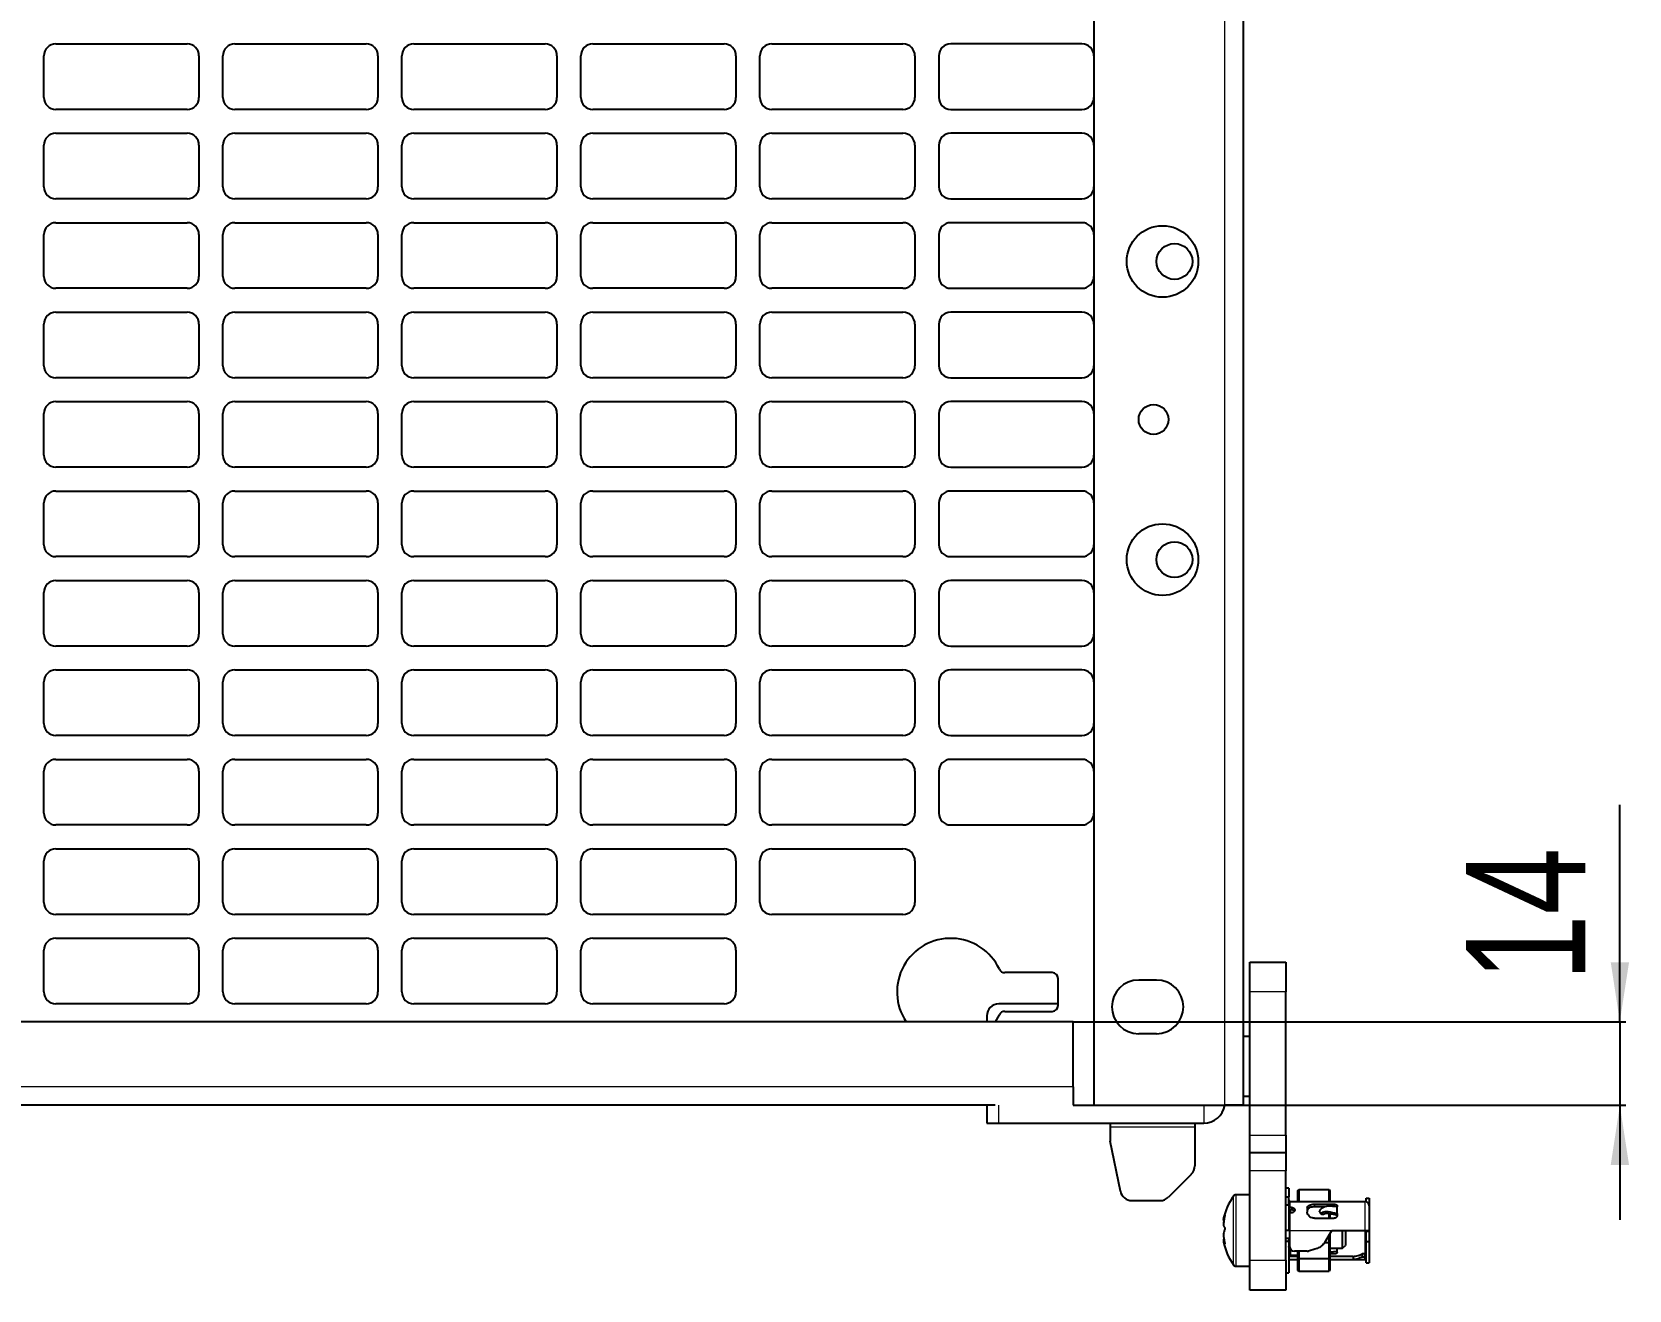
# Model space of a CAD drawing. Header units: millimetres. Extents: x -431 to 638, y -14 to 1990.
# Drawn here: x 370.8 to 638.5, y 128.2 to 339.2 of the extents above; entities that cross this region are included whole.
import ezdxf

# ---------------------------------------------------------------- set-up
doc = ezdxf.new("R2010")
doc.units = ezdxf.units.MM
doc.layers.add('FORMAT', color=7, linetype='Continuous')
doc.styles.add('SLDTEXTSTYLE0', font='TXT', dxfattribs={"width": 0.75})
doc.dimstyles.new('SLDDIMSTYLE1', dxfattribs={"dimtxt": 20, "dimasz": 10, "dimexe": 0, "dimexo": 0.0625, "dimgap": 5, "dimtad": 2, "dimdec": 1, "dimrnd": 1e-09, "dimzin": 12, "dimdsep": 46, "dimtxsty": 'SLDTEXTSTYLE0', "dimsah": 1, "dimcen": 0.09, "dimadec": 0, "dimazin": 3, "dimtfac": 1, "dimtmove": 0, "dimatfit": 0, "dimfxl": 0, "dimfrac": 2, "dimtolj": 1, "dimtzin": 12, "dimarcsym": 0})

# ---------------------------------------------------------------- blocks, each defined once
blk = doc.blocks.new('_D_8')
at = {"layer": 'FORMAT'}
for p, q in [((636.92, 173.15), (636.92, 209.55)), ((545.28, 173.15), (637.92, 173.15)), ((636.92, 173.15), (636.92, 159.15)), ((545.28, 159.15), (637.92, 159.15)), ((636.92, 159.15), (636.92, 139.92))]:
    blk.add_line(p, q, dxfattribs=at)
for points in [[(636.92, 173.15), (638.46, 183.15), (635.39, 183.15)], [(636.92, 159.15), (635.39, 149.15), (638.46, 149.15)]]:
    blk.add_solid(points, dxfattribs=at)
at = {"layer": 'FORMAT', "insert": (611.14, 180), "char_height": 20, "attachment_point": 1, "rotation": 90, "style": 'SLDTEXTSTYLE0'}
blk.add_mtext('14', dxfattribs=at)

msp = doc.modelspace()

# ---------------------------------------------------------------- linework, layer by layer
at = {"color": 7, "linetype": 'Continuous', "lineweight": 25}
for p, q in [((573.77, 1842.16), (573.77, 159.16)), ((548.77, 1812.96), (548.77, 159.16)), ((372.77, 328.16), (372.77, 335.16)), ((374.77, 337.16), (396.77, 337.16)), ((398.77, 335.16), (398.77, 328.16)), ((402.77, 328.16), (402.77, 335.16)), ((404.77, 337.16), (426.77, 337.16)), ((428.77, 335.16), (428.77, 328.16)), ((432.77, 328.16), (432.77, 335.16)), ((434.77, 337.16), (456.77, 337.16)), ((458.77, 335.16), (458.77, 328.16)), ((462.77, 328.16), (462.77, 335.16)), ((464.77, 337.16), (486.77, 337.16)), ((488.77, 335.16), (488.77, 328.16)), ((492.77, 328.16), (492.77, 335.16)), ((494.77, 337.16), (516.77, 337.16)), ((518.77, 335.16), (518.77, 328.16)), ((522.77, 335.16), (522.77, 328.16)), ((546.77, 337.16), (524.77, 337.16)), ((396.77, 326.16), (374.77, 326.16)), ((426.77, 326.16), (404.77, 326.16)), ((456.77, 326.16), (434.77, 326.16)), ((486.77, 326.16), (464.77, 326.16)), ((516.77, 326.16), (494.77, 326.16)), ((524.77, 326.16), (546.77, 326.16)), ((374.77, 322.16), (396.77, 322.16)), ((404.77, 322.16), (426.77, 322.16)), ((434.77, 322.16), (456.77, 322.16)), ((464.77, 322.16), (486.77, 322.16)), ((494.77, 322.16), (516.77, 322.16)), ((546.77, 322.16), (524.77, 322.16)), ((372.77, 313.16), (372.77, 320.16)), ((398.77, 320.16), (398.77, 313.16)), ((402.77, 313.16), (402.77, 320.16)), ((428.77, 320.16), (428.77, 313.16)), ((432.77, 313.16), (432.77, 320.16)), ((458.77, 320.16), (458.77, 313.16)), ((462.77, 313.16), (462.77, 320.16)), ((488.77, 320.16), (488.77, 313.16)), ((492.77, 313.16), (492.77, 320.16)), ((518.77, 320.16), (518.77, 313.16)), ((522.77, 320.16), (522.77, 313.16)), ((396.77, 311.16), (374.77, 311.16)), ((426.77, 311.16), (404.77, 311.16)), ((456.77, 311.16), (434.77, 311.16)), ((486.77, 311.16), (464.77, 311.16)), ((516.77, 311.16), (494.77, 311.16)), ((524.77, 311.16), (546.77, 311.16)), ((374.77, 307.16), (396.77, 307.16)), ((404.77, 307.16), (426.77, 307.16)), ((434.77, 307.16), (456.77, 307.16)), ((464.77, 307.16), (486.77, 307.16)), ((494.77, 307.16), (516.77, 307.16)), ((546.77, 307.16), (524.77, 307.16)), ((372.77, 298.16), (372.77, 305.16)), ((398.77, 305.16), (398.77, 298.16)), ((402.77, 298.16), (402.77, 305.16)), ((428.77, 305.16), (428.77, 298.16)), ((432.77, 298.16), (432.77, 305.16)), ((458.77, 305.16), (458.77, 298.16)), ((462.77, 298.16), (462.77, 305.16)), ((488.77, 305.16), (488.77, 298.16)), ((492.77, 298.16), (492.77, 305.16)), ((518.77, 305.16), (518.77, 298.16)), ((522.77, 305.16), (522.77, 298.16)), ((396.77, 296.16), (374.77, 296.16)), ((426.77, 296.16), (404.77, 296.16)), ((456.77, 296.16), (434.77, 296.16)), ((486.77, 296.16), (464.77, 296.16)), ((516.77, 296.16), (494.77, 296.16)), ((524.77, 296.16), (546.77, 296.16)), ((374.77, 292.16), (396.77, 292.16)), ((404.77, 292.16), (426.77, 292.16)), ((434.77, 292.16), (456.77, 292.16)), ((464.77, 292.16), (486.77, 292.16)), ((494.77, 292.16), (516.77, 292.16)), ((546.77, 292.16), (524.77, 292.16)), ((372.77, 283.16), (372.77, 290.16)), ((398.77, 290.16), (398.77, 283.16)), ((402.77, 283.16), (402.77, 290.16)), ((428.77, 290.16), (428.77, 283.16)), ((432.77, 283.16), (432.77, 290.16)), ((458.77, 290.16), (458.77, 283.16)), ((462.77, 283.16), (462.77, 290.16)), ((488.77, 290.16), (488.77, 283.16)), ((492.77, 283.16), (492.77, 290.16)), ((518.77, 290.16), (518.77, 283.16)), ((522.77, 290.16), (522.77, 283.16)), ((396.77, 281.16), (374.77, 281.16)), ((426.77, 281.16), (404.77, 281.16)), ((456.77, 281.16), (434.77, 281.16)), ((486.77, 281.16), (464.77, 281.16)), ((516.77, 281.16), (494.77, 281.16)), ((524.77, 281.16), (546.77, 281.16)), ((374.77, 277.16), (396.77, 277.16)), ((404.77, 277.16), (426.77, 277.16)), ((434.77, 277.16), (456.77, 277.16)), ((464.77, 277.16), (486.77, 277.16)), ((494.77, 277.16), (516.77, 277.16)), ((546.77, 277.16), (524.77, 277.16)), ((372.77, 268.16), (372.77, 275.16)), ((398.77, 275.16), (398.77, 268.16)), ((402.77, 268.16), (402.77, 275.16)), ((428.77, 275.16), (428.77, 268.16)), ((432.77, 268.16), (432.77, 275.16)), ((458.77, 275.16), (458.77, 268.16)), ((462.77, 268.16), (462.77, 275.16)), ((488.77, 275.16), (488.77, 268.16)), ((492.77, 268.16), (492.77, 275.16)), ((518.77, 275.16), (518.77, 268.16)), ((522.77, 275.16), (522.77, 268.16)), ((396.77, 266.16), (374.77, 266.16)), ((426.77, 266.16), (404.77, 266.16)), ((456.77, 266.16), (434.77, 266.16)), ((486.77, 266.16), (464.77, 266.16)), ((516.77, 266.16), (494.77, 266.16)), ((524.77, 266.16), (546.77, 266.16)), ((372.77, 253.16), (372.77, 260.16)), ((374.77, 262.16), (396.77, 262.16)), ((398.77, 260.16), (398.77, 253.16)), ((402.77, 253.16), (402.77, 260.16)), ((404.77, 262.16), (426.77, 262.16)), ((428.77, 260.16), (428.77, 253.16)), ((432.77, 253.16), (432.77, 260.16)), ((434.77, 262.16), (456.77, 262.16)), ((458.77, 260.16), (458.77, 253.16)), ((462.77, 253.16), (462.77, 260.16)), ((464.77, 262.16), (486.77, 262.16)), ((488.77, 260.16), (488.77, 253.16)), ((492.77, 253.16), (492.77, 260.16)), ((494.77, 262.16), (516.77, 262.16)), ((518.77, 260.16), (518.77, 253.16)), ((522.77, 260.16), (522.77, 253.16)), ((546.77, 262.16), (524.77, 262.16)), ((396.77, 251.16), (374.77, 251.16)), ((426.77, 251.16), (404.77, 251.16)), ((456.77, 251.16), (434.77, 251.16)), ((486.77, 251.16), (464.77, 251.16)), ((516.77, 251.16), (494.77, 251.16)), ((524.77, 251.16), (546.77, 251.16)), ((374.77, 247.16), (396.77, 247.16)), ((404.77, 247.16), (426.77, 247.16)), ((434.77, 247.16), (456.77, 247.16)), ((464.77, 247.16), (486.77, 247.16)), ((494.77, 247.16), (516.77, 247.16)), ((546.77, 247.16), (524.77, 247.16)), ((372.77, 238.16), (372.77, 245.16)), ((398.77, 245.16), (398.77, 238.16)), ((402.77, 238.16), (402.77, 245.16)), ((428.77, 245.16), (428.77, 238.16)), ((432.77, 238.16), (432.77, 245.16)), ((458.77, 245.16), (458.77, 238.16)), ((462.77, 238.16), (462.77, 245.16)), ((488.77, 245.16), (488.77, 238.16)), ((492.77, 238.16), (492.77, 245.16)), ((518.77, 245.16), (518.77, 238.16)), ((522.77, 245.16), (522.77, 238.16)), ((396.77, 236.16), (374.77, 236.16)), ((426.77, 236.16), (404.77, 236.16)), ((456.77, 236.16), (434.77, 236.16)), ((486.77, 236.16), (464.77, 236.16)), ((516.77, 236.16), (494.77, 236.16)), ((524.77, 236.16), (546.77, 236.16)), ((374.77, 232.16), (396.77, 232.16)), ((404.77, 232.16), (426.77, 232.16)), ((434.77, 232.16), (456.77, 232.16)), ((464.77, 232.16), (486.77, 232.16)), ((494.77, 232.16), (516.77, 232.16)), ((546.77, 232.16), (524.77, 232.16)), ((372.77, 223.16), (372.77, 230.16)), ((398.77, 230.16), (398.77, 223.16)), ((402.77, 223.16), (402.77, 230.16)), ((428.77, 230.16), (428.77, 223.16)), ((432.77, 223.16), (432.77, 230.16)), ((458.77, 230.16), (458.77, 223.16)), ((462.77, 223.16), (462.77, 230.16)), ((488.77, 230.16), (488.77, 223.16)), ((492.77, 223.16), (492.77, 230.16)), ((518.77, 230.16), (518.77, 223.16)), ((522.77, 230.16), (522.77, 223.16)), ((396.77, 221.16), (374.77, 221.16)), ((426.77, 221.16), (404.77, 221.16)), ((456.77, 221.16), (434.77, 221.16)), ((486.77, 221.16), (464.77, 221.16)), ((516.77, 221.16), (494.77, 221.16)), ((524.77, 221.16), (546.77, 221.16)), ((374.77, 217.16), (396.77, 217.16)), ((404.77, 217.16), (426.77, 217.16)), ((434.77, 217.16), (456.77, 217.16)), ((464.77, 217.16), (486.77, 217.16)), ((494.77, 217.16), (516.77, 217.16)), ((546.77, 217.16), (524.77, 217.16)), ((372.77, 208.16), (372.77, 215.16)), ((398.77, 215.16), (398.77, 208.16)), ((402.77, 208.16), (402.77, 215.16)), ((428.77, 215.16), (428.77, 208.16)), ((432.77, 208.16), (432.77, 215.16)), ((458.77, 215.16), (458.77, 208.16)), ((462.77, 208.16), (462.77, 215.16)), ((488.77, 215.16), (488.77, 208.16)), ((492.77, 208.16), (492.77, 215.16)), ((518.77, 215.16), (518.77, 208.16)), ((522.77, 215.16), (522.77, 208.16)), ((396.77, 206.16), (374.77, 206.16)), ((426.77, 206.16), (404.77, 206.16)), ((456.77, 206.16), (434.77, 206.16)), ((486.77, 206.16), (464.77, 206.16)), ((516.77, 206.16), (494.77, 206.16)), ((524.77, 206.16), (546.77, 206.16)), ((374.77, 202.16), (396.77, 202.16)), ((404.77, 202.16), (426.77, 202.16)), ((434.77, 202.16), (456.77, 202.16)), ((464.77, 202.16), (486.77, 202.16)), ((494.77, 202.16), (516.77, 202.16)), ((372.77, 193.16), (372.77, 200.16)), ((398.77, 200.16), (398.77, 193.16)), ((402.77, 193.16), (402.77, 200.16)), ((428.77, 200.16), (428.77, 193.16)), ((432.77, 193.16), (432.77, 200.16)), ((458.77, 200.16), (458.77, 193.16)), ((462.77, 193.16), (462.77, 200.16)), ((488.77, 200.16), (488.77, 193.16)), ((492.77, 193.16), (492.77, 200.16)), ((518.77, 200.16), (518.77, 193.16)), ((396.77, 191.16), (374.77, 191.16)), ((426.77, 191.16), (404.77, 191.16)), ((456.77, 191.16), (434.77, 191.16)), ((486.77, 191.16), (464.77, 191.16)), ((516.77, 191.16), (494.77, 191.16)), ((372.77, 178.16), (372.77, 185.16)), ((374.77, 187.16), (396.77, 187.16)), ((398.77, 185.16), (398.77, 178.16)), ((402.77, 178.16), (402.77, 185.16)), ((404.77, 187.16), (426.77, 187.16)), ((428.77, 185.16), (428.77, 178.16)), ((432.77, 178.16), (432.77, 185.16)), ((434.77, 187.16), (456.77, 187.16)), ((458.77, 185.16), (458.77, 178.16)), ((462.77, 178.16), (462.77, 185.16)), ((464.77, 187.16), (486.77, 187.16)), ((488.77, 185.16), (488.77, 178.16)), ((574.92, 183.16), (580.92, 183.16)), ((574.92, 178.16), (574.92, 183.16)), ((580.92, 183.16), (580.92, 178.16)), ((541.77, 181.4), (533.83, 181.4)), ((542.77, 175.9), (542.77, 180.4)), ((559.27, 180.16), (556.27, 180.16)), ((574.92, 154.16), (574.92, 178.16)), ((580.92, 154.16), (580.92, 178.16)), ((396.77, 176.16), (374.77, 176.16)), ((426.77, 176.16), (404.77, 176.16)), ((456.77, 176.16), (434.77, 176.16)), ((486.77, 176.16), (464.77, 176.16)), ((530.82, 174.16), (530.82, 173.15)), ((532.26, 173.15), (532.92, 174.32)), ((542.77, 176.16), (532.82, 176.16)), ((533.83, 174.9), (541.77, 174.9)), ((545.27, 173.15), (316.27, 173.15)), ((545.27, 162.25), (545.27, 173.15)), ((559.27, 171.16), (556.27, 171.16)), ((574.92, 170.66), (573.77, 170.66)), ((545.27, 162.25), (545.27, 159.15)), ((573.77, 160.66), (574.92, 160.66)), ((532.2, 159.15), (328.85, 159.15)), ((530.82, 159.15), (530.82, 156.16)), ((545.27, 159.16), (548.77, 159.16)), ((548.77, 159.16), (570.67, 159.16)), ((573.77, 159.16), (570.67, 159.16)), ((530.82, 156.16), (532.82, 156.16)), ((532.82, 156.16), (567.17, 156.16)), ((551.52, 156.16), (551.52, 155.56)), ((551.52, 155.56), (551.52, 153.16)), ((565.67, 156.16), (565.67, 155.56)), ((565.67, 155.56), (565.67, 148.99)), ((553.2, 144.77), (551.52, 153.16)), ((574.92, 151.16), (574.92, 154.16)), ((580.92, 154.16), (580.92, 151.16)), ((580.92, 151.16), (574.92, 151.16)), ((574.92, 148.16), (574.92, 151.16)), ((580.92, 151.16), (580.92, 148.16)), ((565.09, 147.57), (561.26, 143.75)), ((574.92, 133.16), (574.92, 148.16)), ((580.92, 133.16), (580.92, 148.16)), ((581.42, 145.26), (580.92, 145.26)), ((581.42, 145.26), (581.42, 143.79)), ((582.92, 144.87), (583.12, 145)), ((582.92, 143.01), (582.92, 144.87)), ((583.12, 145), (583.12, 143.01)), ((583.12, 145), (588.21, 145)), ((588.21, 143.01), (588.21, 145)), ((588.21, 145), (588.32, 144.78)), ((588.32, 144.78), (588.32, 143.01)), ((555.16, 143.16), (559.85, 143.16)), ((574.92, 144.16), (572.6, 144.16)), ((580.92, 143.79), (581.42, 143.79)), ((580.92, 142.48), (581.42, 142.48)), ((581.42, 142.48), (581.42, 143.79)), ((581.42, 142.48), (581.42, 138.16)), ((581.62, 143.01), (592.22, 143.01)), ((581.87, 142.01), (581.62, 142.01)), ((584.52, 141.91), (584.52, 141.23)), ((585.72, 142.55), (589.02, 142.55)), ((587.44, 142.1), (585.72, 142.1)), ((589.52, 142.32), (589.52, 142.11)), ((589.52, 140.98), (589.52, 142.11)), ((592.22, 143.01), (594.22, 143.01)), ((594.42, 143.59), (594.92, 143.59)), ((594.42, 142.98), (594.42, 143.59)), ((594.92, 143.59), (594.92, 142.31)), ((594.92, 142.31), (594.92, 138.16)), ((570.5, 140.01), (570.53, 140.01)), ((581.72, 141.16), (581.47, 141.16)), ((581.87, 141.61), (581.62, 141.61)), ((581.87, 141.11), (581.62, 141.11)), ((581.72, 141.11), (581.72, 141.61)), ((582.42, 141.65), (582.42, 141.53)), ((585.72, 140.21), (589.02, 140.21)), ((586.6, 141.35), (586.6, 141.38)), ((586.64, 141.21), (586.87, 140.92)), ((588.21, 140.21), (588.21, 140.98)), ((588.32, 140.93), (588.32, 140.21)), ((589.52, 140.98), (589.52, 140.65)), ((581.42, 138.16), (580.92, 138.16)), ((580.92, 136.85), (581.42, 136.85)), ((581.42, 138.16), (581.62, 138.16)), ((581.42, 136.85), (581.42, 136.32)), ((581.42, 136.72), (581.62, 136.71)), ((581.62, 135.41), (581.62, 138.16)), ((587.47, 136.16), (588.62, 138.16)), ((588.21, 136.16), (588.21, 137.44)), ((588.32, 137.64), (588.32, 136.16)), ((588.62, 138.16), (594.22, 138.16)), ((590.42, 135.16), (590.42, 138.16)), ((590.92, 138.16), (590.92, 135.66)), ((594.22, 138.16), (594.92, 138.16)), ((594.42, 138.03), (594.42, 138.16)), ((594.42, 138.03), (594.92, 138.03)), ((594.42, 136.33), (594.42, 138.03)), ((594.92, 138.16), (594.92, 138.03)), ((594.92, 138.03), (594.92, 136.33)), ((581.42, 136.32), (580.92, 136.32)), ((581.42, 136.32), (581.42, 131.06)), ((581.42, 135.16), (581.67, 135.16)), ((581.72, 134.71), (581.62, 134.71)), ((581.72, 134.01), (581.72, 135.04)), ((581.72, 134.01), (582.92, 134.01)), ((584.53, 134.66), (582.37, 134.66)), ((582.92, 133.48), (582.92, 134.66)), ((583.12, 134.66), (583.12, 133.47)), ((587.47, 136.16), (588.21, 136.16)), ((588.21, 133.47), (588.21, 136.16)), ((588.32, 136.16), (588.21, 136.16)), ((588.32, 136.16), (588.32, 133.49)), ((588.32, 135.16), (590.42, 135.16)), ((589.52, 134.62), (588.32, 134.5)), ((589.02, 134.22), (588.32, 134.22)), ((589.52, 134.62), (589.52, 135.16)), ((589.52, 134.45), (589.52, 134.62)), ((590.42, 135.16), (590.92, 135.66)), ((593.72, 134.22), (593.72, 133.76)), ((594.22, 134.22), (593.72, 134.22)), ((594.22, 133.76), (594.22, 134.22)), ((594.42, 136.33), (594.92, 136.33)), ((594.42, 132.73), (594.42, 136.33)), ((594.92, 136.33), (594.92, 132.73)), ((572.6, 132.16), (574.92, 132.16)), ((574.92, 128.16), (574.92, 133.16)), ((580.92, 133.16), (580.92, 128.16)), ((582.92, 133.81), (581.62, 133.81)), ((581.62, 133.31), (582.92, 133.31)), ((583.12, 133.47), (582.92, 133.48)), ((582.92, 131.45), (582.92, 133.48)), ((583.12, 131.32), (582.92, 131.45)), ((583.12, 133.47), (588.21, 133.47)), ((583.12, 133.47), (583.12, 131.32)), ((583.12, 131.32), (588.21, 131.32)), ((588.32, 133.49), (588.21, 133.47)), ((588.21, 131.32), (588.21, 133.47)), ((588.32, 131.54), (588.21, 131.32)), ((592.22, 133.81), (588.32, 133.81)), ((588.32, 133.49), (588.32, 131.54)), ((588.32, 133.31), (592.22, 133.31)), ((592.22, 133.81), (592.22, 133.31)), ((592.22, 133.31), (594.22, 133.31)), ((593.72, 133.76), (594.22, 133.76)), ((594.42, 132.73), (594.92, 132.73)), ((580.92, 131.06), (581.42, 131.06)), ((580.92, 128.16), (574.92, 128.16))]:
    msp.add_line(p, q, dxfattribs=at)
at = {"color": 8, "linetype": 'Continuous', "lineweight": 18}
for p, q in [((570.67, 1812.96), (570.67, 159.16)), ((580.92, 178.16), (574.92, 178.16)), ((545.27, 162.25), (316.27, 162.25)), ((532.82, 156.16), (532.82, 159.15)), ((567.17, 159.16), (567.17, 156.16)), ((551.52, 155.56), (565.67, 155.56)), ((574.92, 154.16), (580.92, 154.16)), ((580.92, 148.16), (574.92, 148.16)), ((572.16, 132.39), (572.16, 143.93)), ((572.6, 132.16), (572.6, 144.16)), ((581.62, 143.01), (581.62, 142.01)), ((581.87, 141.61), (581.87, 142.01)), ((585.72, 142.55), (585.72, 142.1)), ((589.02, 142.1), (589.02, 142.55)), ((594.22, 138.16), (594.22, 143.01)), ((581.62, 141.11), (581.62, 138.16)), ((581.62, 138.16), (588.62, 138.16)), ((594.22, 134.41), (594.22, 138.16)), ((581.62, 134.71), (581.62, 133.81)), ((574.92, 133.16), (580.92, 133.16))]:
    msp.add_line(p, q, dxfattribs=at)
at = {"color": 7, "linetype": 'Continuous', "lineweight": 25, "flags": 128}
for points in [[(581.42, 141.63), (581.49, 141.62), (581.62, 141.61)], [(581.42, 141.23), (581.43, 141.21), (581.44, 141.19), (581.46, 141.17), (581.48, 141.15), (581.51, 141.13), (581.55, 141.12), (581.59, 141.11), (581.62, 141.11)], [(581.72, 141.28), (581.68, 141.2), (581.67, 141.16)], [(581.42, 134.68), (581.49, 134.7), (581.62, 134.71)], [(581.42, 133.78), (581.49, 133.8), (581.62, 133.81)], [(594.22, 133.31), (594.36, 133.32), (594.42, 133.34)]]:
    msp.add_lwpolyline(points, dxfattribs=at)
at = {"color": 7, "linetype": 'Continuous', "lineweight": 25}
for centre, radius in [((560.27, 300.66), 6), ((562.27, 300.66), 3), ((558.77, 274.16), 2.5), ((560.27, 250.66), 6), ((562.27, 250.66), 3)]:
    msp.add_circle(centre, radius, dxfattribs=at)
for centre, radius, start, end in [((374.77, 335.16), 2, 90, 180), ((396.77, 335.16), 2, 0, 90), ((404.77, 335.16), 2, 90, 180), ((426.77, 335.16), 2, 0, 90), ((434.77, 335.16), 2, 90, 180), ((456.77, 335.16), 2, 0, 90), ((464.77, 335.16), 2, 90, 180), ((486.77, 335.16), 2, 0, 90), ((494.77, 335.16), 2, 90, 180), ((516.77, 335.16), 2, 0, 90), ((524.77, 335.16), 2, 90, 180), ((546.77, 335.16), 2, 0, 90), ((374.77, 328.16), 2, 180, 270), ((396.77, 328.16), 2, 270, 0), ((404.77, 328.16), 2, 180, 270), ((426.77, 328.16), 2, 270, 0), ((434.77, 328.16), 2, 180, 270), ((456.77, 328.16), 2, 270, 0), ((464.77, 328.16), 2, 180, 270), ((486.77, 328.16), 2, 270, 0), ((494.77, 328.16), 2, 180, 270), ((516.77, 328.16), 2, 270, 0), ((524.77, 328.16), 2, 180, 270), ((546.77, 328.16), 2, 270, 0), ((374.77, 320.16), 2, 90, 180), ((396.77, 320.16), 2, 0, 90), ((404.77, 320.16), 2, 90, 180), ((426.77, 320.16), 2, 0, 90), ((434.77, 320.16), 2, 90, 180), ((456.77, 320.16), 2, 0, 90), ((464.77, 320.16), 2, 90, 180), ((486.77, 320.16), 2, 0, 90), ((494.77, 320.16), 2, 90, 180), ((516.77, 320.16), 2, 0, 90), ((524.77, 320.16), 2, 90, 180), ((546.77, 320.16), 2, 0, 90), ((374.77, 313.16), 2, 180, 270), ((396.77, 313.16), 2, 270, 0), ((404.77, 313.16), 2, 180, 270), ((426.77, 313.16), 2, 270, 0), ((434.77, 313.16), 2, 180, 270), ((456.77, 313.16), 2, 270, 0), ((464.77, 313.16), 2, 180, 270), ((486.77, 313.16), 2, 270, 0), ((494.77, 313.16), 2, 180, 270), ((516.77, 313.16), 2, 270, 0), ((524.77, 313.16), 2, 180, 270), ((546.77, 313.16), 2, 270, 0), ((374.77, 305.16), 2, 90, 180), ((396.77, 305.16), 2, 0, 90), ((404.77, 305.16), 2, 90, 180), ((426.77, 305.16), 2, 0, 90), ((434.77, 305.16), 2, 90, 180), ((456.77, 305.16), 2, 0, 90), ((464.77, 305.16), 2, 90, 180), ((486.77, 305.16), 2, 0, 90), ((494.77, 305.16), 2, 90, 180), ((516.77, 305.16), 2, 0, 90), ((524.77, 305.16), 2, 90, 180), ((546.77, 305.16), 2, 0, 90), ((374.77, 298.16), 2, 180, 270), ((396.77, 298.16), 2, 270, 0), ((404.77, 298.16), 2, 180, 270), ((426.77, 298.16), 2, 270, 0), ((434.77, 298.16), 2, 180, 270), ((456.77, 298.16), 2, 270, 0), ((464.77, 298.16), 2, 180, 270), ((486.77, 298.16), 2, 270, 0), ((494.77, 298.16), 2, 180, 270), ((516.77, 298.16), 2, 270, 0), ((524.77, 298.16), 2, 180, 270), ((546.77, 298.16), 2, 270, 0), ((374.77, 290.16), 2, 90, 180), ((396.77, 290.16), 2, 0, 90), ((404.77, 290.16), 2, 90, 180), ((426.77, 290.16), 2, 0, 90), ((434.77, 290.16), 2, 90, 180), ((456.77, 290.16), 2, 0, 90), ((464.77, 290.16), 2, 90, 180), ((486.77, 290.16), 2, 0, 90), ((494.77, 290.16), 2, 90, 180), ((516.77, 290.16), 2, 0, 90), ((524.77, 290.16), 2, 90, 180), ((546.77, 290.16), 2, 0, 90), ((374.77, 283.16), 2, 180, 270), ((396.77, 283.16), 2, 270, 0), ((404.77, 283.16), 2, 180, 270), ((426.77, 283.16), 2, 270, 0), ((434.77, 283.16), 2, 180, 270), ((456.77, 283.16), 2, 270, 0), ((464.77, 283.16), 2, 180, 270), ((486.77, 283.16), 2, 270, 0), ((494.77, 283.16), 2, 180, 270), ((516.77, 283.16), 2, 270, 0), ((524.77, 283.16), 2, 180, 270), ((546.77, 283.16), 2, 270, 0), ((374.77, 275.16), 2, 90, 180), ((396.77, 275.16), 2, 0, 90), ((404.77, 275.16), 2, 90, 180), ((426.77, 275.16), 2, 0, 90), ((434.77, 275.16), 2, 90, 180), ((456.77, 275.16), 2, 0, 90), ((464.77, 275.16), 2, 90, 180), ((486.77, 275.16), 2, 0, 90), ((494.77, 275.16), 2, 90, 180), ((516.77, 275.16), 2, 0, 90), ((524.77, 275.16), 2, 90, 180), ((546.77, 275.16), 2, 0, 90), ((374.77, 268.16), 2, 180, 270), ((396.77, 268.16), 2, 270, 0), ((404.77, 268.16), 2, 180, 270), ((426.77, 268.16), 2, 270, 0), ((434.77, 268.16), 2, 180, 270), ((456.77, 268.16), 2, 270, 0), ((464.77, 268.16), 2, 180, 270), ((486.77, 268.16), 2, 270, 0), ((494.77, 268.16), 2, 180, 270), ((516.77, 268.16), 2, 270, 0), ((524.77, 268.16), 2, 180, 270), ((546.77, 268.16), 2, 270, 0), ((374.77, 260.16), 2, 90, 180), ((396.77, 260.16), 2, 0, 90), ((404.77, 260.16), 2, 90, 180), ((426.77, 260.16), 2, 0, 90), ((434.77, 260.16), 2, 90, 180), ((456.77, 260.16), 2, 0, 90), ((464.77, 260.16), 2, 90, 180), ((486.77, 260.16), 2, 0, 90), ((494.77, 260.16), 2, 90, 180), ((516.77, 260.16), 2, 0, 90), ((524.77, 260.16), 2, 90, 180), ((546.77, 260.16), 2, 0, 90), ((374.77, 253.16), 2, 180, 270), ((396.77, 253.16), 2, 270, 0), ((404.77, 253.16), 2, 180, 270), ((426.77, 253.16), 2, 270, 0), ((434.77, 253.16), 2, 180, 270), ((456.77, 253.16), 2, 270, 0), ((464.77, 253.16), 2, 180, 270), ((486.77, 253.16), 2, 270, 0), ((494.77, 253.16), 2, 180, 270), ((516.77, 253.16), 2, 270, 0), ((524.77, 253.16), 2, 180, 270), ((546.77, 253.16), 2, 270, 0), ((374.77, 245.16), 2, 90, 180), ((396.77, 245.16), 2, 0, 90), ((404.77, 245.16), 2, 90, 180), ((426.77, 245.16), 2, 0, 90), ((434.77, 245.16), 2, 90, 180), ((456.77, 245.16), 2, 0, 90), ((464.77, 245.16), 2, 90, 180), ((486.77, 245.16), 2, 0, 90), ((494.77, 245.16), 2, 90, 180), ((516.77, 245.16), 2, 0, 90), ((524.77, 245.16), 2, 90, 180), ((546.77, 245.16), 2, 0, 90), ((374.77, 238.16), 2, 180, 270), ((396.77, 238.16), 2, 270, 0), ((404.77, 238.16), 2, 180, 270), ((426.77, 238.16), 2, 270, 0), ((434.77, 238.16), 2, 180, 270), ((456.77, 238.16), 2, 270, 0), ((464.77, 238.16), 2, 180, 270), ((486.77, 238.16), 2, 270, 0), ((494.77, 238.16), 2, 180, 270), ((516.77, 238.16), 2, 270, 0), ((524.77, 238.16), 2, 180, 270), ((546.77, 238.16), 2, 270, 0), ((374.77, 230.16), 2, 90, 180), ((396.77, 230.16), 2, 0, 90), ((404.77, 230.16), 2, 90, 180), ((426.77, 230.16), 2, 0, 90), ((434.77, 230.16), 2, 90, 180), ((456.77, 230.16), 2, 0, 90), ((464.77, 230.16), 2, 90, 180), ((486.77, 230.16), 2, 0, 90), ((494.77, 230.16), 2, 90, 180), ((516.77, 230.16), 2, 0, 90), ((524.77, 230.16), 2, 90, 180), ((546.77, 230.16), 2, 0, 90), ((374.77, 223.16), 2, 180, 270), ((396.77, 223.16), 2, 270, 0), ((404.77, 223.16), 2, 180, 270), ((426.77, 223.16), 2, 270, 0), ((434.77, 223.16), 2, 180, 270), ((456.77, 223.16), 2, 270, 0), ((464.77, 223.16), 2, 180, 270), ((486.77, 223.16), 2, 270, 0), ((494.77, 223.16), 2, 180, 270), ((516.77, 223.16), 2, 270, 0), ((524.77, 223.16), 2, 180, 270), ((546.77, 223.16), 2, 270, 0), ((374.77, 215.16), 2, 90, 180), ((396.77, 215.16), 2, 0, 90), ((404.77, 215.16), 2, 90, 180), ((426.77, 215.16), 2, 0, 90), ((434.77, 215.16), 2, 90, 180), ((456.77, 215.16), 2, 0, 90), ((464.77, 215.16), 2, 90, 180), ((486.77, 215.16), 2, 0, 90), ((494.77, 215.16), 2, 90, 180), ((516.77, 215.16), 2, 0, 90), ((524.77, 215.16), 2, 90, 180), ((546.77, 215.16), 2, 0, 90), ((374.77, 208.16), 2, 180, 270), ((396.77, 208.16), 2, 270, 0), ((404.77, 208.16), 2, 180, 270), ((426.77, 208.16), 2, 270, 0), ((434.77, 208.16), 2, 180, 270), ((456.77, 208.16), 2, 270, 0), ((464.77, 208.16), 2, 180, 270), ((486.77, 208.16), 2, 270, 0), ((494.77, 208.16), 2, 180, 270), ((516.77, 208.16), 2, 270, 0), ((524.77, 208.16), 2, 180, 270), ((546.77, 208.16), 2, 270, 0), ((374.77, 200.16), 2, 90, 180), ((396.77, 200.16), 2, 0, 90), ((404.77, 200.16), 2, 90, 180), ((426.77, 200.16), 2, 0, 90), ((434.77, 200.16), 2, 90, 180), ((456.77, 200.16), 2, 0, 90), ((464.77, 200.16), 2, 90, 180), ((486.77, 200.16), 2, 0, 90), ((494.77, 200.16), 2, 90, 180), ((516.77, 200.16), 2, 0, 90), ((374.77, 193.16), 2, 180, 270), ((396.77, 193.16), 2, 270, 0), ((404.77, 193.16), 2, 180, 270), ((426.77, 193.16), 2, 270, 0), ((434.77, 193.16), 2, 180, 270), ((456.77, 193.16), 2, 270, 0), ((464.77, 193.16), 2, 180, 270), ((486.77, 193.16), 2, 270, 0), ((494.77, 193.16), 2, 180, 270), ((516.77, 193.16), 2, 270, 0), ((374.77, 185.16), 2, 90, 180), ((396.77, 185.16), 2, 0, 90), ((404.77, 185.16), 2, 90, 180), ((426.77, 185.16), 2, 0, 90), ((434.77, 185.16), 2, 90, 180), ((456.77, 185.16), 2, 0, 90), ((464.77, 185.16), 2, 90, 180), ((486.77, 185.16), 2, 0, 90), ((524.77, 178.15), 9, 25.1507, 213.749), ((533.83, 182.4), 1, 205.1507, 270), ((541.77, 180.4), 1, 0, 90), ((556.27, 175.66), 4.5, 90, 270), ((559.27, 175.66), 4.5, 270, 90), ((374.77, 178.16), 2, 180, 270), ((396.77, 178.16), 2, 270, 0), ((404.77, 178.16), 2, 180, 270), ((426.77, 178.16), 2, 270, 0), ((434.77, 178.16), 2, 180, 270), ((456.77, 178.16), 2, 270, 0), ((464.77, 178.16), 2, 180, 270), ((486.77, 178.16), 2, 270, 0), ((532.82, 174.16), 2, 90, 180), ((533.83, 173.9), 1, 90, 154.8493), ((541.77, 175.9), 1, 270, 0), ((567.17, 159.76), 3.6, 270, 350.4059), ((563.67, 148.99), 2, 315, 0), ((555.16, 145.16), 2, 191.3099, 270), ((559.85, 145.16), 2, 270, 315), ((580.32, 138.16), 10, 144.7485, 168.9879), ((572.6, 143.62), 0.54, 90, 144.7485), ((581.62, 143.21), 0.2, 180, 270), ((581.61, 142.19), 0.183, 187.3339, 275.8124), ((594.22, 142.31), 0.7, 360, 90), ((580.32, 138.16), 10, 191.0195, 215.2515), ((581.52, 135.08), 0.0996, 125.5332, 176.0721), ((582.37, 135.41), 0.75, 180, 270), ((584.53, 135.41), 0.75, 270, 285.0484), ((594.22, 134.01), 0.2, 270, 360), ((572.6, 132.7), 0.54, 215.2515, 270), ((581.62, 133.11), 0.2, 90, 180)]:
    msp.add_arc(centre, radius, start, end, dxfattribs=at)
for points, knots in [([(581.87, 142.01), (581.94, 142), (582.06, 142), (582.22, 141.94), (582.35, 141.85), (582.41, 141.75), (582.42, 141.68), (582.42, 141.65)], [0, 0, 0, 0, 0.214393, 0.428789, 0.643061, 0.856854, 1, 1, 1, 1]), ([(584.52, 141.91), (584.54, 141.99), (584.56, 142.16), (584.76, 142.35), (585.06, 142.48), (585.4, 142.55), (585.63, 142.55), (585.72, 142.55)], [0, 0, 0, 0, 0.2128333, 0.4258501, 0.6355415, 0.8465873, 1, 1, 1, 1]), ([(585.72, 142.1), (585.59, 142.1), (585.32, 142.09), (584.96, 141.99), (584.69, 141.84), (584.55, 141.65), (584.53, 141.5), (584.52, 141.44)], [0, 0, 0, 0, 0.2128745, 0.4257668, 0.6379374, 0.8473525, 1, 1, 1, 1]), ([(587, 141.89), (586.95, 141.86), (586.85, 141.81), (586.73, 141.7), (586.64, 141.56), (586.6, 141.46), (586.6, 141.4), (586.6, 141.38)], [0, 0, 0, 0, 0.225867, 0.451734, 0.677598, 0.903479, 1, 1, 1, 1]), ([(589.52, 142.11), (589.03, 142.17), (588.35, 142.26), (587.46, 142.15), (587.16, 141.98), (587, 141.89)], [0, 0, 0, 0, 0.5876932, 0.7908183, 1, 1, 1, 1]), ([(589.02, 142.55), (589.08, 142.55), (589.19, 142.55), (589.34, 142.51), (589.46, 142.45), (589.52, 142.39), (589.52, 142.34), (589.52, 142.32)], [0, 0, 0, 0, 0.214445, 0.428893, 0.643239, 0.857188, 1, 1, 1, 1]), ([(570.52, 140.04), (570.52, 139.99), (570.49, 139.85), (570.5, 139.71), (570.54, 139.7), (570.56, 139.69)], [0, 0, 0, 0, 0.182443, 0.534534, 1, 1, 1, 1]), ([(570.5, 140.02), (570.5, 140.02), (570.5, 140.05), (570.56, 140.29), (570.64, 140.53), (570.69, 140.68), (570.72, 140.73), (570.72, 140.73), (570.72, 140.73), (570.72, 140.71), (570.72, 140.67), (570.67, 140.48), (570.59, 140.12), (570.52, 139.67), (570.49, 139.27), (570.52, 138.93), (570.6, 138.76), (570.68, 138.62), (570.71, 138.56), (570.72, 138.51), (570.72, 138.48), (570.72, 138.46), (570.72, 138.42), (570.7, 138.34), (570.62, 138.14), (570.54, 137.9), (570.49, 137.5), (570.51, 137), (570.59, 136.57), (570.66, 136.23), (570.69, 136.11), (570.7, 136.03), (570.72, 135.97), (570.72, 135.92), (570.72, 135.91), (570.72, 135.91)], [0, 0, 0, 0, 0.038395, 0.101606, 0.171866, 0.187862, 0.204006, 0.207638, 0.210677, 0.21372, 0.218356, 0.231131, 0.28809, 0.360901, 0.404711, 0.448836, 0.549423, 0.579372, 0.5944, 0.600457, 0.603752, 0.607074, 0.610825, 0.617556, 0.643246, 0.744679, 0.792601, 0.841136, 0.935328, 0.958581, 0.973366, 0.983098, 0.992885, 0.996792, 1, 1, 1, 1]), ([(582.38, 141.38), (582.36, 141.42), (582.31, 141.49), (582.17, 141.56), (582.02, 141.6), (581.92, 141.61), (581.87, 141.61)], [0, 0, 0, 0, 0.252501, 0.531568, 0.811143, 1, 1, 1, 1]), ([(582.42, 141.53), (582.42, 141.48), (582.41, 141.39), (582.31, 141.27), (582.17, 141.17), (582.02, 141.12), (581.92, 141.11), (581.87, 141.11)], [0, 0, 0, 0, 0.214305, 0.42865, 0.642279, 0.856223, 1, 1, 1, 1]), ([(585.72, 140.21), (585.59, 140.22), (585.32, 140.25), (584.96, 140.43), (584.69, 140.69), (584.55, 140.98), (584.53, 141.16), (584.52, 141.23)], [0, 0, 0, 0, 0.213238, 0.42649, 0.63916, 0.849598, 1, 1, 1, 1]), ([(586.6, 141.35), (586.6, 141.31), (586.61, 141.24), (586.69, 141.16), (586.8, 141.13), (586.91, 141.13), (586.98, 141.15), (587, 141.16)], [0, 0, 0, 0, 0.225883, 0.451767, 0.67765, 0.903524, 1, 1, 1, 1]), ([(586.88, 140.92), (586.89, 140.91), (586.9, 140.89), (586.91, 140.88), (586.91, 140.88)], [0, 0, 0, 0, 0.872289, 1, 1, 1, 1]), ([(587.25, 140.85), (587.2, 140.84), (587.1, 140.81), (586.99, 140.83), (586.94, 140.86), (586.91, 140.88)], [0, 0, 0, 0, 0.3691258, 0.7382556, 1, 1, 1, 1]), ([(589.52, 140.98), (589.03, 141.08), (588.35, 141.23), (587.46, 141.34), (587.16, 141.22), (587, 141.16)], [0, 0, 0, 0, 0.587693, 0.790818, 1, 1, 1, 1]), ([(589.52, 140.69), (589.1, 140.78), (588.5, 140.92), (587.69, 141.03), (587.4, 140.91), (587.25, 140.85)], [0, 0, 0, 0, 0.56666, 0.780905, 1, 1, 1, 1]), ([(589.52, 140.65), (589.52, 140.6), (589.51, 140.51), (589.42, 140.37), (589.3, 140.27), (589.16, 140.22), (589.06, 140.21), (589.02, 140.21)], [0, 0, 0, 0, 0.214373, 0.428779, 0.642592, 0.856666, 1, 1, 1, 1]), ([(570.53, 136.73), (570.52, 136.7), (570.49, 136.64), (570.5, 136.47), (570.52, 136.34), (570.53, 136.31)], [0, 0, 0, 0, 0.421205, 0.894326, 1, 1, 1, 1]), ([(570.72, 135.91), (570.72, 135.9), (570.72, 135.89), (570.71, 135.89), (570.67, 135.94), (570.59, 136.11), (570.52, 136.27), (570.49, 136.33), (570.51, 136.27), (570.51, 136.25)], [0, 0, 0, 0, 0.0148838, 0.0358172, 0.0938232, 0.3530997, 0.6615741, 0.8569358, 1, 1, 1, 1]), ([(581.42, 136.45), (581.43, 136.46), (581.43, 136.47), (581.44, 136.5), (581.48, 136.52), (581.55, 136.51), (581.6, 136.51), (581.62, 136.51)], [0, 0, 0, 0, 0.195302, 0.377541, 0.538909, 0.761383, 1, 1, 1, 1]), ([(581.42, 135.38), (581.43, 135.39), (581.43, 135.41), (581.44, 135.44), (581.48, 135.47), (581.56, 135.48), (581.61, 135.49), (581.64, 135.5)], [0, 0, 0, 0, 0.187462, 0.362386, 0.517277, 0.750642, 1, 1, 1, 1]), ([(587.47, 136.16), (587.3, 135.94), (586.95, 135.5), (585.97, 135.03), (585.2, 134.82), (584.72, 134.68)], [0, 0, 0, 0, 0.254027, 0.526591, 1, 1, 1, 1]), ([(589.52, 134.45), (589.52, 134.43), (589.51, 134.37), (589.42, 134.3), (589.3, 134.25), (589.16, 134.22), (589.06, 134.22), (589.02, 134.22)], [0, 0, 0, 0, 0.2142948, 0.4286301, 0.6422302, 0.856153, 1, 1, 1, 1]), ([(592.22, 133.81), (592.5, 133.83), (593, 133.88), (593.5, 134.11), (593.72, 134.22)], [0, 0, 0, 0, 0.559868, 1, 1, 1, 1]), ([(592.22, 133.31), (592.5, 133.34), (593, 133.4), (593.5, 133.65), (593.72, 133.76)], [0, 0, 0, 0, 0.559911, 1, 1, 1, 1]), ([(594.22, 133.31), (594.22, 133.34), (594.22, 133.4), (594.22, 133.65), (594.22, 133.76)], [0, 0, 0, 0, 0.559866, 1, 1, 1, 1])]:
    msp.add_open_spline(points, degree=3, knots=knots, dxfattribs=at)
at = {"color": 8, "linetype": 'Continuous', "lineweight": 18}
msp.add_open_spline([(587, 141.16), (587.04, 141.11), (587.11, 141.02), (587.19, 140.92), (587.24, 140.87), (587.25, 140.85)], degree=3, knots=[0, 0, 0, 0, 0.502362, 0.815418, 1, 1, 1, 1], dxfattribs=at)

# ---------------------------------------------------------------- dimensions: what is measured, and where the dimension line sits
at = {"layer": 'FORMAT'}
dim = msp.add_linear_dim(base=(636.92, 159.15), p1=(545.27, 173.15), p2=(545.27, 159.15), angle=90, dimstyle='SLDDIMSTYLE1', dxfattribs=at)
dim.commit()
dim.dimension.update_dxf_attribs({"geometry": '_D_8', "text_midpoint": (636.92, 194.78), "dimtype": 160})

doc.saveas('drawing.dxf')
